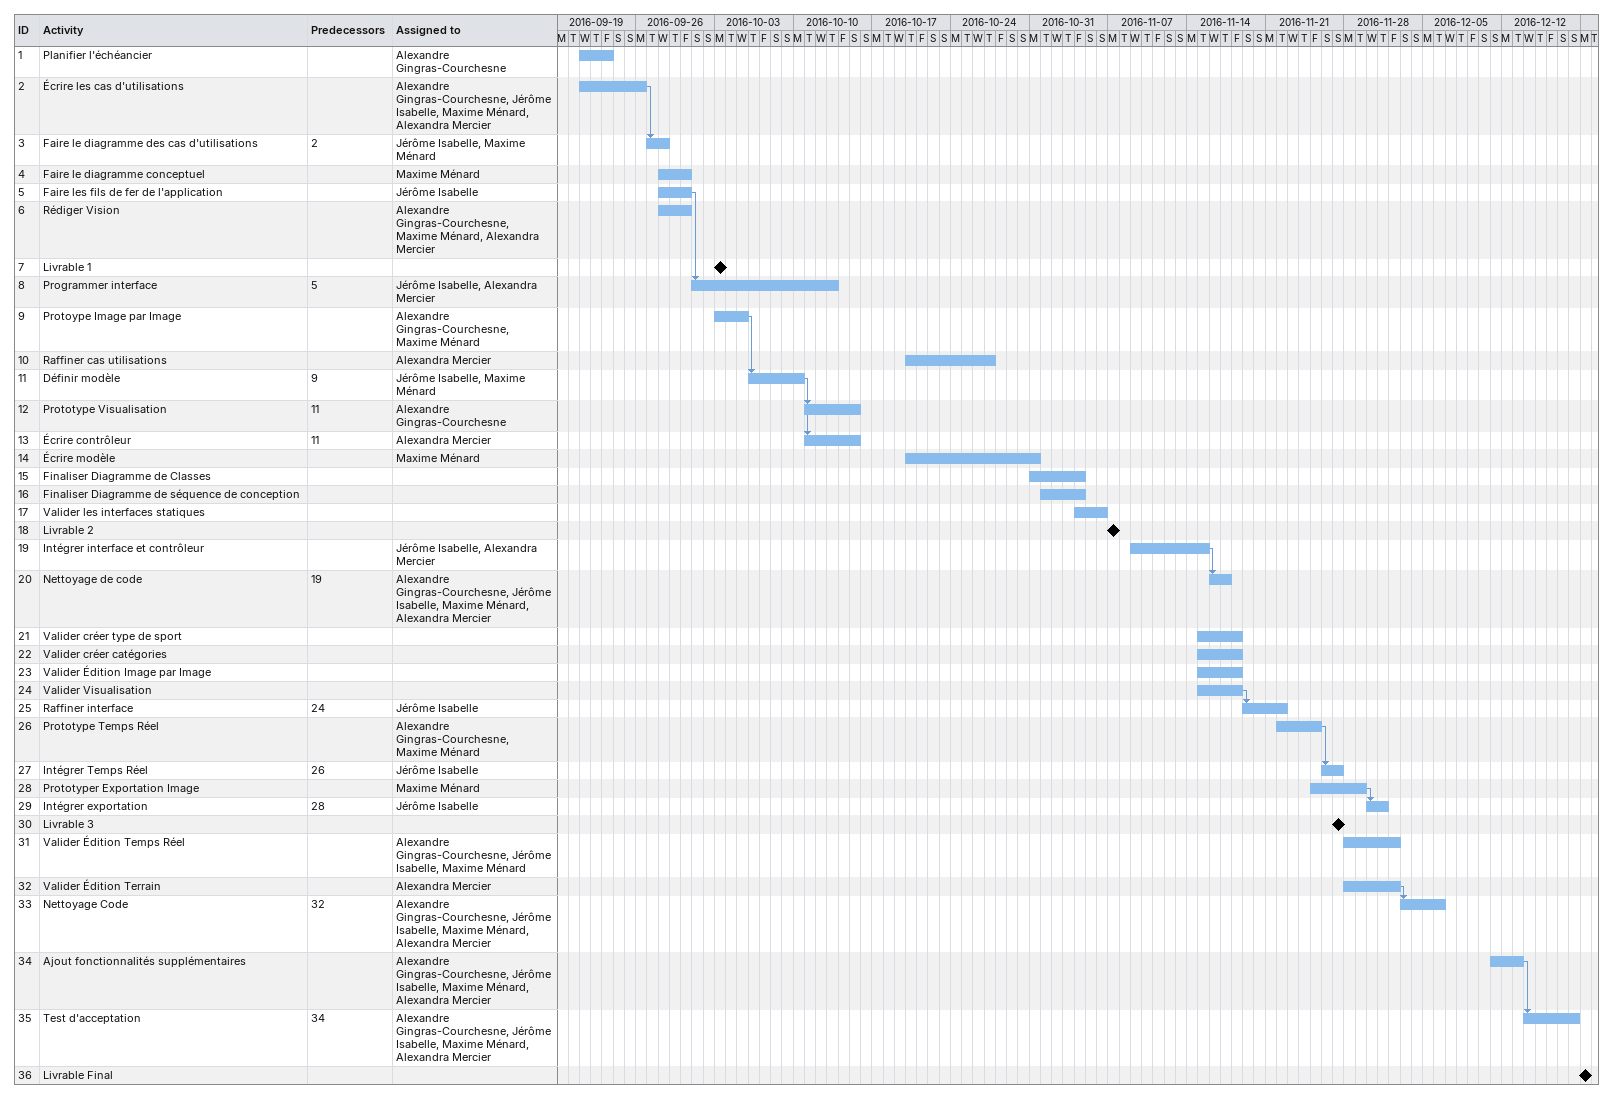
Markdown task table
| ID | Task | Start | Finish | Predecessors | Resources |
|---|---|---|---|---|---|
| 1 | Planifier l'échéancier | 2016-09-21 | 2016-09-23 |  | Alexandre Gingras-Courchesne |
| 2 | Écrire les cas d'utilisations | 2016-09-21 | 2016-09-26 |  | Alexandre Gingras-Courchesne, Jérôme Isabelle, Maxime Ménard, Alexandra Mercier |
| 3 | Faire le diagramme des cas d'utilisations | 2016-09-27 | 2016-09-28 | 2 | Jérôme Isabelle, Maxime Ménard |
| 4 | Faire le diagramme conceptuel | 2016-09-28 | 2016-09-30 |  | Maxime Ménard |
| 5 | Faire les fils de fer de l'application | 2016-09-28 | 2016-09-30 |  | Jérôme Isabelle |
| 6 | Rédiger Vision | 2016-09-28 | 2016-09-30 |  | Alexandre Gingras-Courchesne, Maxime Ménard, Alexandra Mercier |
| 7 | Livrable 1 (milestone) | 2016-10-03 | 2016-10-03 |  |  |
| 8 | Programmer interface | 2016-10-01 | 2016-10-13 | 5 | Jérôme Isabelle, Alexandra Mercier |
| 9 | Protoype Image par Image | 2016-10-03 | 2016-10-05 |  | Alexandre Gingras-Courchesne, Maxime Ménard |
| 10 | Raffiner cas utilisations | 2016-10-20 | 2016-10-27 |  | Alexandra Mercier |
| 11 | Définir modèle | 2016-10-06 | 2016-10-10 | 9 | Jérôme Isabelle, Maxime Ménard |
| 12 | Prototype Visualisation | 2016-10-11 | 2016-10-15 | 11 | Alexandre Gingras-Courchesne |
| 13 | Écrire contrôleur | 2016-10-11 | 2016-10-15 | 11 | Alexandra Mercier |
| 14 | Écrire modèle | 2016-10-20 | 2016-10-31 |  | Maxime Ménard |
| 15 | Finaliser Diagramme de Classes | 2016-10-31 | 2016-11-04 |  |  |
| 16 | Finaliser Diagramme de séquence de conception | 2016-11-01 | 2016-11-04 |  |  |
| 17 | Valider les interfaces statiques | 2016-11-04 | 2016-11-06 |  |  |
| 18 | Livrable 2 (milestone) | 2016-11-07 | 2016-11-07 |  |  |
| 19 | Intégrer interface et contrôleur | 2016-11-09 | 2016-11-15 |  | Jérôme Isabelle, Alexandra Mercier |
| 20 | Nettoyage de code | 2016-11-16 | 2016-11-17 | 19 | Alexandre Gingras-Courchesne, Jérôme Isabelle, Maxime Ménard, Alexandra Mercier |
| 21 | Valider créer type de sport | 2016-11-15 | 2016-11-18 |  |  |
| 22 | Valider créer catégories | 2016-11-15 | 2016-11-18 |  |  |
| 23 | Valider Édition Image par Image | 2016-11-15 | 2016-11-18 |  |  |
| 24 | Valider Visualisation | 2016-11-15 | 2016-11-18 |  |  |
| 25 | Raffiner interface | 2016-11-19 | 2016-11-22 | 24 | Jérôme Isabelle |
| 26 | Prototype Temps Réel | 2016-11-22 | 2016-11-25 |  | Alexandre Gingras-Courchesne, Maxime Ménard |
| 27 | Intégrer Temps Réel | 2016-11-26 | 2016-11-27 | 26 | Jérôme Isabelle |
| 28 | Prototyper Exportation Image | 2016-11-25 | 2016-11-29 |  | Maxime Ménard |
| 29 | Intégrer exportation | 2016-11-30 | 2016-12-01 | 28 | Jérôme Isabelle |
| 30 | Livrable 3 (milestone) | 2016-11-27 | 2016-11-27 |  |  |
| 31 | Valider Édition Temps Réel | 2016-11-28 | 2016-12-02 |  | Alexandre Gingras-Courchesne, Jérôme Isabelle, Maxime Ménard |
| 32 | Valider Édition Terrain | 2016-11-28 | 2016-12-02 |  | Alexandra Mercier |
| 33 | Nettoyage Code | 2016-12-03 | 2016-12-06 | 32 | Alexandre Gingras-Courchesne, Jérôme Isabelle, Maxime Ménard, Alexandra Mercier |
| 34 | Ajout fonctionnalités supplémentaires | 2016-12-11 | 2016-12-13 |  | Alexandre Gingras-Courchesne, Jérôme Isabelle, Maxime Ménard, Alexandra Mercier |
| 35 | Test d'acceptation | 2016-12-14 | 2016-12-18 | 34 | Alexandre Gingras-Courchesne, Jérôme Isabelle, Maxime Ménard, Alexandra Mercier |
| 36 | Livrable Final (milestone) | 2016-12-19 | 2016-12-19 |  |  |
